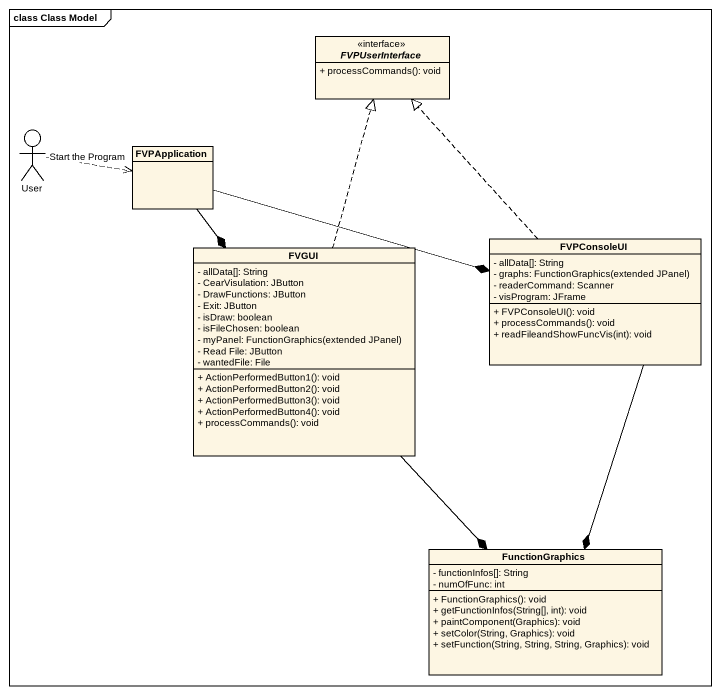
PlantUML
@startuml
mainframe class Class Model
allowmixing
hide circle
hide empty members
skinparam classAttributeIconSize 0
interface FVPUserInterface <<interface>> {
  + processCommands(): void
}
actor User
class FVPApplication
class FVGUI {
  - allData[]: String
  - CearVisulation: JButton
  - DrawFunctions: JButton
  - Exit: JButton
  - isDraw: boolean
  - isFileChosen: boolean
  {field} - myPanel: FunctionGraphics(extended JPanel)
  - Read File: JButton
  - wantedFile: File
  + ActionPerformedButton1(): void
  + ActionPerformedButton2(): void
  + ActionPerformedButton3(): void
  + ActionPerformedButton4(): void
  + processCommands(): void
}
class FVPConsoleUI {
  - allData[]: String
  {field} - graphs: FunctionGraphics(extended JPanel)
  - readerCommand: Scanner
  - visProgram: JFrame
  + FVPConsoleUI(): void
  + processCommands(): void
  + readFileandShowFuncVis(int): void
}
class FunctionGraphics {
  - functionInfos[]: String
  - numOfFunc: int
  + FunctionGraphics(): void
  + getFunctionInfos(String[], int): void
  + paintComponent(Graphics): void
  + setColor(String, Graphics): void
  + setFunction(String, String, String, Graphics): void
}
User .right.> FVPApplication : Start the Program
FVPApplication --* FVGUI
FVPApplication -right-* FVPConsoleUI
FVGUI .up.|> FVPUserInterface
FVGUI --* FunctionGraphics
FVPConsoleUI .up.|> FVPUserInterface
FVPConsoleUI --* FunctionGraphics
@enduml
